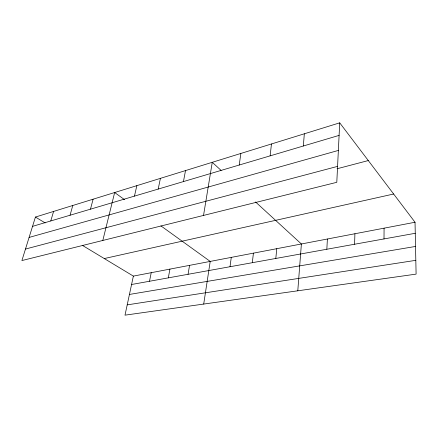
<?xml version="1.0" encoding="UTF-8"?>
<svg xmlns="http://www.w3.org/2000/svg" width="438" height="438" viewBox="0 0 438 438"><rect width="100%" height="100%" fill="white"/><g stroke="black" fill="none" stroke-linecap="round" stroke-linejoin="round"><path stroke-width="0.66" d="M384.006 238.934L384.077 228.171M354.583 244.245L354.911 233.744M339.718 122.837L336.795 182.312L21.9 260.561L35.429 217.056L339.718 122.837L415.032 222.252L416.1 274.117L125 315.163L133.371 276.104L415.032 222.252M326.836 249.249L327.394 239.006M297.791 290.799L301.388 243.977L255.546 201.967M303.331 146.002L304.333 133.798M275.814 258.458L276.767 248.685M270.131 155.857L271.461 143.976M252.31 262.701L253.427 253.148M230.01 266.731L231.269 257.385M239.236 165.027L240.845 153.453M203.708 304.065L210.207 261.409L160.938 225.893M203.533 215.43L212.26 162.306L221.102 170.409M188.055 274.303L189.566 265.357M168.307 277.867L169.928 269.113M183.451 181.584L185.509 170.59M149.506 281.262L151.219 272.688M158.184 189.079L160.423 178.354M134.455 196.12L136.848 185.652M102.815 240.457L114.652 192.528L124.545 199.657M90.469 209.172L93.108 199.197M70.047 215.233L72.785 205.488M50.764 220.955L53.589 211.434M32.532 226.369L339.1 135.391M29.094 237.434L338.36 150.431M25.475 249.058L337.578 166.38M337.057 168.761L368.298 160.56M104.266 258.557L393.642 194.012M131.575 284.497L415.257 233.29M129.44 294.445L415.531 246.452M127.206 304.87L415.815 260.331M35.429 217.056L45.163 222.926M82.273 245.296L133.371 276.104"/></g></svg>
